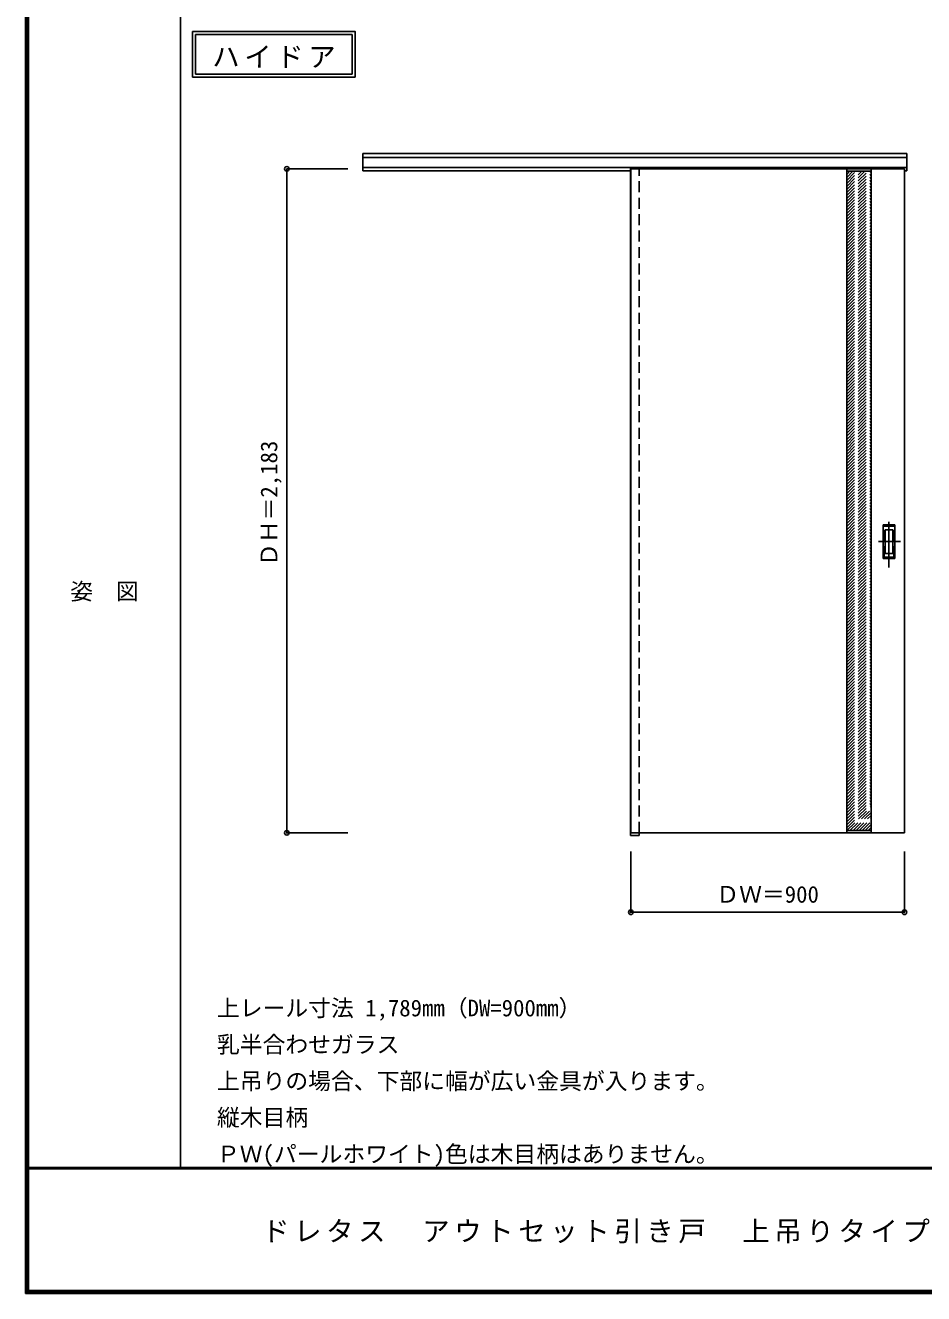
# Model space of a CAD drawing. Units: millimetres, scale not verified. Extents: x -6000 to 5700, y -4307 to 4175.
# Drawn here: x -6000 to -3046, y -4205 to -36 of the extents above; entities that cross this region are included whole.
import ezdxf
from ezdxf.enums import TextEntityAlignment as Align

# ---------------------------------------------------------------- set-up
doc = ezdxf.new("R2010")
doc.units = ezdxf.units.MM
doc.header["$LTSCALE"] = 30
doc.header["$PDMODE"] = 32
doc.header["$PDSIZE"] = 15
doc.linetypes.add('CHAIN1', pattern=[8, 5, -1, 1, -1])
doc.linetypes.add('DASHED1', pattern=[1.8, 1.2, -0.6])
for name, color, linetype in [('0-2_扉', 3, 'Continuous'), ('0-3_仕上げ', 3, 'Continuous'), ('0-4_枠', 3, 'Continuous'), ('0-6_引手', 7, 'Continuous'), ('0-A_文字', 7, 'Continuous'), ('0-B_寸法', 4, 'Continuous'), ('0-C_ハッチ', 4, 'DASHED1'), ('F-1_枠', 6, 'Continuous'), ('F-A_文字', 7, 'Continuous')]:
    doc.layers.add(name, color=color, linetype=linetype)
doc.styles.add('ＭＳ ゴシック', font='')
doc.styles.get('ＭＳ ゴシック').set_extended_font_data('MS Gothic')

msp = doc.modelspace()

# ---------------------------------------------------------------- linework, layer by layer
at = {"layer": '0-2_扉'}
for p in [(-4009, -507.25), (-3109, -2690.25)]:
    msp.add_line(p, (-4009, -2690.25), dxfattribs=at)
msp.add_lwpolyline([(-3109, -2690.25), (-3109, -507.25), (-4009, -507.25)], dxfattribs=at)
at = {"layer": '0-3_仕上げ'}
for p, q in [((-3299, -2690.47), (-3299, -507.25)), ((-3219, -2690.47), (-3219, -507.25))]:
    msp.add_line(p, q, dxfattribs=at)
at = {"layer": '0-3_仕上げ', "color": 7}
for p, q in [((-3299, -515.25), (-3219, -515.25)), ((-3299, -2682.47), (-3219, -2682.47))]:
    msp.add_line(p, q, dxfattribs=at)
at = {"layer": '0-4_枠'}
for p, q in [((-4890, -457.25), (-3101, -457.25)), ((-4890, -514.25), (-4890, -457.25)), ((-3101, -514.25), (-3101, -457.25)), ((-4890, -470.25), (-3101, -470.25)), ((-4890, -502.25), (-3101, -502.25)), ((-4890, -514.25), (-4009, -514.25)), ((-4010, -502.25), (-4010, -2699.25)), ((-3982, -507.25), (-3982, -502.25)), ((-3101, -514.25), (-3109, -514.25)), ((-4010, -2699.25), (-3982, -2699.25)), ((-3982, -2690.25), (-3982, -2699.25))]:
    msp.add_line(p, q, dxfattribs=at)
at = {"layer": '0-4_枠', "color": 4, "linetype": 'DASHED1'}
msp.add_line((-3982, -2690.25), (-3982, -507.25), dxfattribs=at)
at = {"layer": '0-6_引手', "linetype": 'CHAIN1'}
for p, q in [((-3160, -1817.98), (-3160, -1647.13)), ((-3121.93, -1732.75), (-3194.44, -1732.75))]:
    msp.add_line(p, q, dxfattribs=at)
at = {"layer": '0-6_引手'}
for p, q in [((-3141, -1677.75), (-3179, -1677.75)), ((-3179, -1787.75), (-3179, -1677.75)), ((-3147.5, -1693.75), (-3172.5, -1693.75)), ((-3172.5, -1771.75), (-3172.5, -1693.75)), ((-3147.5, -1771.75), (-3147.5, -1693.75)), ((-3141, -1787.75), (-3141, -1677.75)), ((-3141, -1787.75), (-3179, -1787.75)), ((-3147.5, -1771.75), (-3172.5, -1771.75))]:
    msp.add_line(p, q, dxfattribs=at)
at = {"layer": '0-6_引手', "linetype": 'DASHED1'}
for p, q in [((-3176, -1783.75), (-3176, -1681.75)), ((-3144, -1783.75), (-3176, -1783.75))]:
    msp.add_line(p, q, dxfattribs=at)
msp.add_lwpolyline([(-3144, -1783.75), (-3144, -1681.75), (-3176, -1681.75)], dxfattribs=at)
at = {"layer": '0-A_文字'}
for p, q in [((-5450, -55.5), (-5450, -205.5)), ((-5440, -65.5), (-4925.67, -65.5)), ((-4925.67, -65.5), (-4925.67, -195.5)), ((-5450, -205.5), (-4915.67, -205.5))]:
    msp.add_line(p, q, dxfattribs=at)
for points in [[(-5450, -55.5), (-4915.67, -55.5), (-4915.67, -205.5)], [(-5440, -65.5), (-5440, -195.5), (-4925.67, -195.5)]]:
    msp.add_lwpolyline(points, dxfattribs=at)
at = {"layer": '0-B_寸法'}
for p, q in [((-5140, -507.25), (-5140, -2690.25)), ((-5140, -507.25), (-4940, -507.25)), ((-5140, -2690.25), (-4940, -2690.25)), ((-4009, -2951.25), (-4009, -2751.25)), ((-3109, -2951.25), (-3109, -2751.25)), ((-3109, -2951.25), (-4009, -2951.25))]:
    msp.add_line(p, q, dxfattribs=at)
at = {"layer": '0-B_寸法', "color": 7}
for p in [(-5140, -507.25), (-5140, -2690.25), (-4009, -2951.25), (-3109, -2951.25)]:
    msp.add_point(p, dxfattribs=at)
at = {"layer": '0-C_ハッチ'}
for p, q in [((-3299, -535.19), (-3279.06, -515.25)), ((-3299, -525.29), (-3288.96, -515.25)), ((-3299, -554.99), (-3259.26, -515.25)), ((-3299, -545.09), (-3269.16, -515.25)), ((-3299, -574.79), (-3239.46, -515.25)), ((-3299, -564.89), (-3249.36, -515.25)), ((-3299, -584.69), (-3229.56, -515.25)), ((-3299, -594.59), (-3219.66, -515.25)), ((-3299, -515.39), (-3298.86, -515.25)), ((-3299, -604.49), (-3219, -524.49)), ((-3299, -614.38), (-3219, -534.38)), ((-3299, -624.28), (-3219, -544.28)), ((-3299, -634.18), (-3219, -554.18)), ((-3299, -644.08), (-3219, -564.08)), ((-3299, -653.98), (-3219, -573.98)), ((-3299, -663.88), (-3219, -583.88)), ((-3299, -673.78), (-3219, -593.78)), ((-3299, -683.68), (-3219, -603.68)), ((-3299, -693.58), (-3219, -613.58)), ((-3299, -703.48), (-3219, -623.48)), ((-3299, -713.38), (-3219, -633.38)), ((-3299, -723.28), (-3219, -643.28)), ((-3299, -733.18), (-3219, -653.18)), ((-3299, -743.08), (-3219, -663.08)), ((-3299, -752.98), (-3219, -672.98)), ((-3299, -762.88), (-3219, -682.88)), ((-3299, -772.78), (-3219, -692.78)), ((-3299, -782.68), (-3219, -702.68)), ((-3299, -792.58), (-3219, -712.58)), ((-3299, -802.48), (-3219, -722.48)), ((-3299, -812.37), (-3219, -732.37)), ((-3299, -822.27), (-3219, -742.27)), ((-3299, -832.17), (-3219, -752.17)), ((-3299, -842.07), (-3219, -762.07)), ((-3299, -851.97), (-3219, -771.97)), ((-3299, -861.87), (-3219, -781.87)), ((-3299, -871.77), (-3219, -791.77)), ((-3299, -881.67), (-3219, -801.67)), ((-3299, -891.57), (-3219, -811.57)), ((-3299, -901.47), (-3219, -821.47)), ((-3299, -911.37), (-3219, -831.37)), ((-3299, -921.27), (-3219, -841.27)), ((-3299, -931.17), (-3219, -851.17)), ((-3299, -941.07), (-3219, -861.07)), ((-3299, -950.97), (-3219, -870.97)), ((-3299, -960.87), (-3219, -880.87)), ((-3299, -970.77), (-3219, -890.77)), ((-3299, -980.67), (-3219, -900.67)), ((-3299, -990.57), (-3219, -910.57)), ((-3299, -1000.47), (-3219, -920.47)), ((-3299, -1010.36), (-3219, -930.36)), ((-3299, -1020.26), (-3219, -940.26)), ((-3299, -1030.16), (-3219, -950.16)), ((-3299, -1040.06), (-3219, -960.06)), ((-3299, -1049.96), (-3219, -969.96)), ((-3299, -1059.86), (-3219, -979.86)), ((-3299, -1069.76), (-3219, -989.76)), ((-3299, -1079.66), (-3219, -999.66)), ((-3299, -1089.56), (-3219, -1009.56)), ((-3299, -1099.46), (-3219, -1019.46)), ((-3299, -1109.36), (-3219, -1029.36)), ((-3299, -1119.26), (-3219, -1039.26)), ((-3299, -1129.16), (-3219, -1049.16)), ((-3299, -1139.06), (-3219, -1059.06)), ((-3299, -1148.96), (-3219, -1068.96)), ((-3299, -1158.86), (-3219, -1078.86)), ((-3299, -1168.76), (-3219, -1088.76)), ((-3299, -1178.66), (-3219, -1098.66)), ((-3299, -1188.56), (-3219, -1108.56)), ((-3299, -1198.46), (-3219, -1118.46)), ((-3299, -1208.35), (-3219, -1128.35)), ((-3299, -1218.25), (-3219, -1138.25)), ((-3299, -1228.15), (-3219, -1148.15)), ((-3299, -1238.05), (-3219, -1158.05)), ((-3299, -1247.95), (-3219, -1167.95)), ((-3299, -1257.85), (-3219, -1177.85)), ((-3299, -1267.75), (-3219, -1187.75)), ((-3299, -1277.65), (-3219, -1197.65)), ((-3299, -1287.55), (-3219, -1207.55)), ((-3299, -1297.45), (-3219, -1217.45)), ((-3299, -1307.35), (-3219, -1227.35)), ((-3299, -1317.25), (-3219, -1237.25)), ((-3299, -1327.15), (-3219, -1247.15)), ((-3299, -1337.05), (-3219, -1257.05)), ((-3299, -1346.95), (-3219, -1266.95)), ((-3299, -1356.85), (-3219, -1276.85)), ((-3299, -1366.75), (-3219, -1286.75)), ((-3299, -1376.65), (-3219, -1296.65)), ((-3299, -1386.55), (-3219, -1306.55)), ((-3299, -1396.45), (-3219, -1316.45)), ((-3299, -1406.34), (-3219, -1326.34)), ((-3299, -1416.24), (-3219, -1336.24)), ((-3299, -1426.14), (-3219, -1346.14)), ((-3299, -1436.04), (-3219, -1356.04)), ((-3299, -1445.94), (-3219, -1365.94)), ((-3299, -1455.84), (-3219, -1375.84)), ((-3299, -1465.74), (-3219, -1385.74)), ((-3299, -1475.64), (-3219, -1395.64)), ((-3299, -1485.54), (-3219, -1405.54)), ((-3299, -1495.44), (-3219, -1415.44)), ((-3299, -1505.34), (-3219, -1425.34)), ((-3299, -1515.24), (-3219, -1435.24)), ((-3299, -1525.14), (-3219, -1445.14)), ((-3299, -1535.04), (-3219, -1455.04)), ((-3299, -1544.94), (-3219, -1464.94)), ((-3299, -1554.84), (-3219, -1474.84)), ((-3299, -1564.74), (-3219, -1484.74)), ((-3299, -1574.64), (-3219, -1494.64)), ((-3299, -1584.54), (-3219, -1504.54)), ((-3299, -1594.43), (-3219, -1514.43)), ((-3299, -1604.33), (-3219, -1524.33)), ((-3299, -1614.23), (-3219, -1534.23)), ((-3299, -1624.13), (-3219, -1544.13)), ((-3299, -1634.03), (-3219, -1554.03)), ((-3299, -1643.93), (-3219, -1563.93)), ((-3299, -1653.83), (-3219, -1573.83)), ((-3299, -1663.73), (-3219, -1583.73)), ((-3299, -1673.63), (-3219, -1593.63)), ((-3299, -1683.53), (-3219, -1603.53)), ((-3299, -1693.43), (-3219, -1613.43)), ((-3299, -1703.33), (-3219, -1623.33)), ((-3299, -1713.23), (-3219, -1633.23)), ((-3299, -1723.13), (-3219, -1643.13)), ((-3299, -1733.03), (-3219, -1653.03)), ((-3299, -1742.93), (-3219, -1662.93)), ((-3299, -1752.83), (-3219, -1672.83)), ((-3299, -1762.73), (-3219, -1682.73)), ((-3299, -1772.63), (-3219, -1692.63)), ((-3299, -1782.53), (-3219, -1702.53)), ((-3299, -1792.42), (-3219, -1712.42)), ((-3299, -1802.32), (-3219, -1722.32)), ((-3299, -1812.22), (-3219, -1732.22)), ((-3299, -1822.12), (-3219, -1742.12)), ((-3299, -1832.02), (-3219, -1752.02)), ((-3299, -1841.92), (-3219, -1761.92)), ((-3299, -1851.82), (-3219, -1771.82)), ((-3299, -1861.72), (-3219, -1781.72)), ((-3299, -1871.62), (-3219, -1791.62)), ((-3299, -1881.52), (-3219, -1801.52)), ((-3299, -1891.42), (-3219, -1811.42)), ((-3299, -1901.32), (-3219, -1821.32)), ((-3299, -1911.22), (-3219, -1831.22)), ((-3299, -1921.12), (-3219, -1841.12)), ((-3299, -1931.02), (-3219, -1851.02)), ((-3299, -1940.92), (-3219, -1860.92)), ((-3299, -1950.82), (-3219, -1870.82)), ((-3299, -1960.72), (-3219, -1880.72)), ((-3299, -1970.62), (-3219, -1890.62)), ((-3299, -1980.52), (-3219, -1900.52)), ((-3299, -1990.41), (-3219, -1910.41)), ((-3299, -2000.31), (-3219, -1920.31)), ((-3299, -2010.21), (-3219, -1930.21)), ((-3299, -2020.11), (-3219, -1940.11)), ((-3299, -2030.01), (-3219, -1950.01)), ((-3299, -2039.91), (-3219, -1959.91)), ((-3299, -2049.81), (-3219, -1969.81)), ((-3299, -2059.71), (-3219, -1979.71)), ((-3299, -2069.61), (-3219, -1989.61)), ((-3299, -2079.51), (-3219, -1999.51)), ((-3299, -2089.41), (-3219, -2009.41)), ((-3299, -2099.31), (-3219, -2019.31)), ((-3299, -2109.21), (-3219, -2029.21)), ((-3299, -2119.11), (-3219, -2039.11)), ((-3299, -2129.01), (-3219, -2049.01)), ((-3299, -2138.91), (-3219, -2058.91)), ((-3299, -2148.81), (-3219, -2068.81)), ((-3299, -2158.71), (-3219, -2078.71)), ((-3299, -2168.61), (-3219, -2088.61)), ((-3299, -2178.51), (-3219, -2098.51)), ((-3299, -2188.4), (-3219, -2108.4)), ((-3299, -2198.3), (-3219, -2118.3)), ((-3299, -2208.2), (-3219, -2128.2)), ((-3299, -2218.1), (-3219, -2138.1)), ((-3299, -2228), (-3219, -2148)), ((-3299, -2237.9), (-3219, -2157.9)), ((-3299, -2247.8), (-3219, -2167.8)), ((-3299, -2257.7), (-3219, -2177.7)), ((-3299, -2267.6), (-3219, -2187.6)), ((-3299, -2277.5), (-3219, -2197.5)), ((-3299, -2287.4), (-3219, -2207.4)), ((-3299, -2297.3), (-3219, -2217.3)), ((-3299, -2307.2), (-3219, -2227.2)), ((-3299, -2317.1), (-3219, -2237.1)), ((-3299, -2327), (-3219, -2247)), ((-3299, -2336.9), (-3219, -2256.9)), ((-3299, -2346.8), (-3219, -2266.8)), ((-3299, -2356.7), (-3219, -2276.7)), ((-3299, -2366.6), (-3219, -2286.6)), ((-3299, -2376.5), (-3219, -2296.5)), ((-3299, -2386.39), (-3219, -2306.39)), ((-3299, -2396.29), (-3219, -2316.29)), ((-3299, -2406.19), (-3219, -2326.19)), ((-3299, -2416.09), (-3219, -2336.09)), ((-3299, -2425.99), (-3219, -2345.99)), ((-3299, -2435.89), (-3219, -2355.89)), ((-3299, -2445.79), (-3219, -2365.79)), ((-3299, -2455.69), (-3219, -2375.69)), ((-3299, -2465.59), (-3219, -2385.59)), ((-3299, -2475.49), (-3219, -2395.49)), ((-3299, -2485.39), (-3219, -2405.39)), ((-3299, -2495.29), (-3219, -2415.29)), ((-3299, -2505.19), (-3219, -2425.19)), ((-3299, -2515.09), (-3219, -2435.09)), ((-3299, -2524.99), (-3219, -2444.99)), ((-3299, -2534.89), (-3219, -2454.89)), ((-3299, -2544.79), (-3219, -2464.79)), ((-3299, -2554.69), (-3219, -2474.69)), ((-3299, -2564.59), (-3219, -2484.59)), ((-3299, -2574.48), (-3219, -2494.48)), ((-3299, -2584.38), (-3219, -2504.38)), ((-3299, -2594.28), (-3219, -2514.28)), ((-3299, -2604.18), (-3219, -2524.18)), ((-3299, -2614.08), (-3219, -2534.08)), ((-3299, -2623.98), (-3219, -2543.98)), ((-3299, -2633.88), (-3219, -2553.88)), ((-3299, -2643.78), (-3219, -2563.78)), ((-3299, -2653.68), (-3219, -2573.68)), ((-3299, -2663.58), (-3219, -2583.58)), ((-3299, -2673.48), (-3219, -2593.48)), ((-3298.09, -2682.47), (-3219, -2603.38)), ((-3288.19, -2682.47), (-3219, -2613.28)), ((-3278.29, -2682.47), (-3219, -2623.18)), ((-3268.39, -2682.47), (-3219, -2633.08)), ((-3258.49, -2682.47), (-3219, -2642.98)), ((-3248.59, -2682.47), (-3219, -2652.88)), ((-3238.69, -2682.47), (-3219, -2662.78)), ((-3228.79, -2682.47), (-3219, -2672.68))]:
    msp.add_line(p, q, dxfattribs=at)
at = {"layer": 'F-1_枠'}
for p, q in [((-6000, 4175), (-6000, -4205)), ((-5995, 4175), (-5995, -4205)), ((-5990, 4175), (-5990, -4205)), ((-5490, 4175), (-5490, -3790)), ((5700, -3790), (-6000, -3790)), ((5700, -3795), (-6000, -3795)), ((5700, -4195), (-6000, -4195)), ((5700, -4200), (-6000, -4200)), ((5700, -4205), (-6000, -4205))]:
    msp.add_line(p, q, dxfattribs=at)

# ---------------------------------------------------------------- texts
at = {"layer": '0-A_文字', "style": 'ＭＳ ゴシック'}
for s, p in [('上レール寸法 1,789mm（DW=900mm）', (-5370, -3310)), ('乳半合わせガラス', (-5370, -3430)), ('上吊りの場合、下部に幅が広い金具が入ります。', (-5370, -3550)), ('縦木目柄', (-5370, -3670)), ('ＰＷ(パールホワイト)色は木目柄はありません。', (-5370, -3790))]:
    msp.add_text(s, height=54.99, dxfattribs=at).set_placement(p, align=Align.BOTTOM_LEFT)
at = {"layer": '0-A_文字', "insert": (-5385.34, -175.5), "char_height": 65.98, "attachment_point": 7, "style": 'ＭＳ ゴシック'}
msp.add_mtext('\\T1.17;ハイドア', dxfattribs=at)
at = {"layer": '0-B_寸法', "color": 7, "style": 'ＭＳ ゴシック'}
msp.add_text('ＤＨ＝2,183', height=54.99, rotation=90, dxfattribs=at).set_placement((-5155, -1813), align=Align.BOTTOM_LEFT)
msp.add_text('ＤＷ＝900', height=54.99, dxfattribs=at).set_placement((-3727.75, -2936.25), align=Align.BOTTOM_LEFT)
at = {"layer": 'F-A_文字', "style": 'ＭＳ ゴシック'}
msp.add_text('姿\u3000図', height=54.99, dxfattribs=at).set_placement((-5852.5, -1940.25), align=Align.BOTTOM_LEFT)
at = {"layer": 'F-A_文字', "insert": (-5221.43, -4040), "char_height": 65.98, "attachment_point": 7, "style": 'ＭＳ ゴシック'}
msp.add_mtext('\\T1.17;ドレタス\u3000アウトセット引き戸\u3000上吊りタイプ\u3000Ｂ－ＸＭ', dxfattribs=at)

doc.saveas('drawing.dxf')
